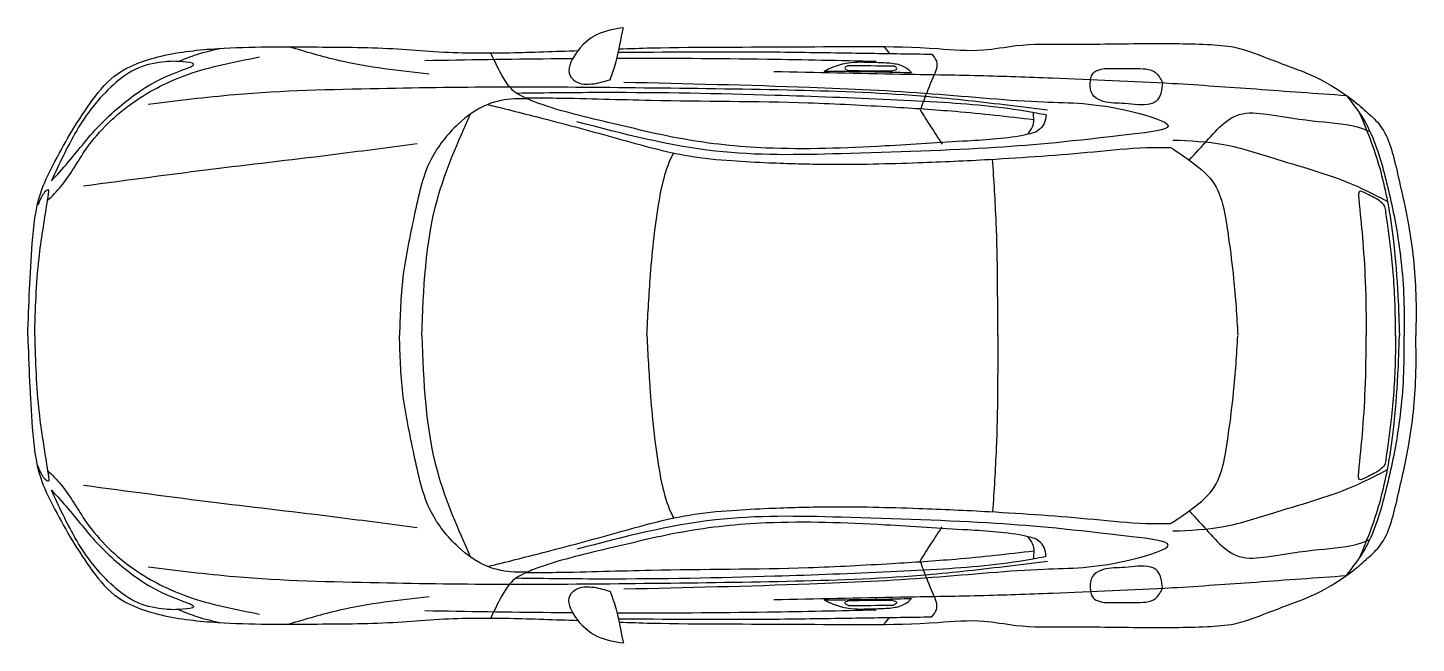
# Model space of a CAD drawing. Header units: inches. Extents: x 33.1 to 65.6, y 3 to 17.4.
import ezdxf

# ---------------------------------------------------------------- set-up
doc = ezdxf.new("R2010")
doc.units = ezdxf.units.IN
doc.header["$MEASUREMENT"] = 0
doc.layers.add('freecads.com', color=7, linetype='Continuous')

msp = doc.modelspace()

# ---------------------------------------------------------------- linework, layer by layer
at = {"layer": 'freecads.com'}
for points in [[(47.05415460410165, 17.42401545192624), (46.44020089953415, 17.26833481839571), (45.92857275704819, 16.80594001650162), (45.80299131999331, 16.30404420053506), (45.92159601669474, 16.17624666554731), (46.36578218817368, 16.11350965162957), (46.74252649933831, 16.20645335563533)], [(36.62848789037507, 16.63451809400534), (37.05652430935933, 16.79954277646591), (37.63403277038692, 16.94261357617931)], [(42.50455655669668, 16.33579418480052), (40.39925320477812, 16.65186432621052), (39.22118573220484, 16.97668586000131)], [(33.55805908544006, 13.37165236720275), (33.87723386974298, 13.70915458606066), (34.47061201270452, 14.59140207523041), (35.59078220368227, 15.69074106077366), (36.84464683277355, 16.32948825795451), (38.52725555702423, 16.73956469521082)], [(33.65081380582846, 13.83328018307822), (33.92277882952894, 14.41556350651988), (34.62585068436084, 15.58097091833143), (35.10267249928631, 16.0891454866088), (35.69673870815569, 16.48568267586478), (36.31484095424389, 16.6268422758198), (36.73868246911746, 16.6268422758198), (36.98239140658541, 16.57390742056211), (36.69276635666276, 16.42216084955555), (35.77091090684294, 15.97045015501737), (34.82741968060617, 15.18910146185325), (34.03921948367929, 14.27027856738243), (33.65081380582846, 13.83328018307822)], [(44.73258580573707, 15.79015361224716), (44.50230190196129, 15.9246658736104), (44.25076112292726, 16.23616790813949), (43.94576815290706, 16.83386340680035)], [(51.76001799808165, 16.40600655890036), (51.99970270194629, 16.51870281647178), (52.38037848622025, 16.60885982252891), (53.02188759214314, 16.61167723951732), (53.38524660829984, 16.58831460802588), (53.65091288451774, 16.50180029777605), (53.80882279273891, 16.37360831006312)], [(54.27939168696523, 16.80538614546281), (54.39006204064776, 16.63773926443359), (54.30795173538934, 16.25250807430329), (54.08304107731763, 15.69606305002385), (54.01164084556461, 15.49988054403526)], [(50.57863285470108, 16.40279975276476), (53.54946589050411, 16.33964465609123), (55.39402569256444, 16.3051963755095), (57.10919368228929, 16.2477349347104), (59.91913054184334, 16.12142469916686), (61.88086433728171, 15.9889914163356), (63.9972681186068, 15.8375045387875)], [(51.76001799808165, 16.40600655890036), (52.42570095365184, 16.40178235335773), (53.80882279273891, 16.37360831006312)], [(52.32569827816542, 16.54265058659609), (52.24225888549466, 16.4762387653473), (52.32428406805633, 16.42113112877543)], [(52.32428406805633, 16.42113112877543), (53.35525574585958, 16.41406604499972)], [(52.32569827816542, 16.54265058659609), (53.38495449022861, 16.52993341048194)], [(53.35525574585958, 16.41406604499972), (53.4599085115521, 16.4691736815716), (53.38495449022861, 16.52993341048194)], [(58.00395193155336, 16.21312979658808), (58.03580382692957, 16.32062906410508), (58.17744976543261, 16.4328728065904), (58.48027901708375, 16.47191413217461), (59.0302948391863, 16.4664568609992), (59.52577977770468, 16.37540191377906), (59.68884712425931, 16.1345170248047)], [(35.91927113327549, 15.6336339438442), (37.94413397952042, 15.85942968858073), (41.33397125861222, 16.00393892976706), (44.34414680937948, 16.04006625061277), (47.53834733613377, 16.01963830013661), (50.89030855733125, 15.96889074178334), (54.02546049878077, 15.82753387326925), (55.98661105431111, 15.62355704388187), (56.9939342300859, 15.49916299283803)], [(47.06383866684459, 16.14991365481578), (51.41767310806225, 16.03132263293088), (54.29250556343939, 15.87865719130563), (56.90335227937672, 15.68620038160686), (58.96327150802216, 15.46002934134853), (59.82345761184979, 15.12077282315752), (58.98024889227949, 14.92852746003618), (55.7771875244934, 14.6175422902301), (52.15357963183976, 14.47028053024655), (49.2149163338517, 14.53257148514013), (45.96298147638134, 15.22011414696733)], [(59.68884712425931, 16.13451702480471), (59.65007917175055, 15.88873468201872), (59.53041271054016, 15.69352818068711), (59.33259686144248, 15.62764600969576), (58.734264776776, 15.65204680126397), (58.2409462053557, 15.71548891841639), (58.0480146722461, 15.8618937944151), (57.99184465095877, 16.12054241289913), (58.00395193155336, 16.21312979658808)], [(44.79136839645105, 15.75275444720059), (44.49406691753222, 15.75561249940234), (43.87445703668462, 15.62566551775563), (43.18225575979287, 15.16644574804526), (42.5469660346769, 14.34204752755193), (42.15203347166073, 13.01771630270571), (41.8846856624304, 11.56145608519924), (41.80717607842777, 10.21128653301255)], [(43.87445703668462, 15.62566551775563), (45.16598884651964, 15.29975574720848), (46.91584959308079, 14.82949201853326), (48.59180623870702, 14.41944119454227), (49.59682080724673, 14.30933656057752), (50.46480211335225, 14.26207797624316), (51.85035897075332, 14.22573773194311), (53.97060085783718, 14.26331513493482), (55.62944595963722, 14.33869442620899), (58.0823139164855, 14.5196658595319), (59.2999251321713, 14.61595802326744), (59.87582234972132, 14.62065520919052)], [(44.54369874342689, 15.89457206538071), (46.61060192702269, 15.9122068977771), (50.60431456049318, 15.84679365630382), (53.31371343459779, 15.74491429842102), (54.55304289277214, 15.67943050442779), (56.73804200978711, 15.42837067027276), (56.96382525852022, 15.38470807023879)], [(56.96382525852022, 15.38470807023879), (56.91284185502184, 15.18094935447321), (56.79266698217785, 15.02813031764902), (56.50497540188385, 14.9189738808588), (55.1175009039122, 14.76979340458657), (53.18741836161826, 14.65335984669245), (50.39599552257187, 14.60586217708415), (48.44406301346015, 14.81689797175715), (46.80048188340348, 15.18111062943209), (45.06868153860961, 15.65166762366572), (44.74185118179719, 15.78563673968199), (44.73258580573708, 15.79015361224716)], [(56.67230749216267, 15.26690043866499), (54.8378811469874, 15.45791124667659), (53.34910731908209, 15.56151821297556), (51.38767837137701, 15.65844210026145), (47.70103972304648, 15.71750768256681), (45.48639599039942, 15.76931116571629), (44.76780115225176, 15.77324710440582)], [(63.9972681186068, 15.8375045387875), (64.40708237803327, 15.26561891886943), (64.55063688030442, 14.99007921693663), (64.940199850476, 13.79144545030456), (65.21992078054106, 12.40789171443187), (65.35416226204526, 10.63191874410106), (65.35416226204526, 10.21128653301255)], [(42.32698950431438, 10.21128653301255), (42.69422044090047, 13.40158011579712), (43.47321073153518, 15.40392953664385)], [(54.01164084556462, 15.49988054403526), (54.26202023664746, 15.09857337992264), (54.52620112734141, 14.69550742419274)], [(56.51797727576672, 14.9217208377812), (56.64416407283747, 15.10206543428483), (56.65933151111182, 15.44280679437483)], [(60.31362119645102, 14.32424279217158), (60.7691093384708, 14.82400048381347), (61.19221729273127, 15.23542277790222), (61.48688184982649, 15.39017795816267), (62.13665472028399, 15.39772699340448), (63.34553471610559, 15.22787374266042), (64.37308266827688, 15.06179500953726), (64.55063688030441, 14.99007921693663)], [(64.3080914558159, 15.42178512795186), (64.58901891459263, 14.72220172121364), (64.9593579918842, 13.35334535801985), (65.10083246737386, 12.42017658757539), (65.20406404931632, 11.1360600459224), (65.24224794364719, 10.21128653301255)], [(34.40062399859175, 13.71888606561131), (37.51927431306706, 14.12531841457636), (40.35769816385425, 14.46852794151231), (42.21984880919075, 14.71238732557346)], [(59.93275072678958, 14.79301497323459), (61.12651972819808, 14.68732852204585), (62.37058617035868, 14.34328291399129), (64.26425202749456, 13.70060089474977), (64.95935799188419, 13.35334535801985)], [(47.6034895553228, 10.21128653301255), (47.68166960509174, 11.535015431239), (47.87711961882138, 13.27303177878336), (48.22941776683904, 14.48807687904804), (48.23259432506575, 14.49414745190901)], [(55.8263388528888, 10.21128653301255), (55.79014333177253, 12.85914411296574), (55.70689617836948, 14.34300243474855)], [(59.87582234972132, 14.62065520919052), (60.40061927226739, 14.26050788729887), (60.89894668897858, 13.76730420930467), (61.14136494940581, 13.09214667946513), (61.23780409436299, 12.49194238300864), (61.35537381419218, 11.54187961755807), (61.45168643737767, 10.21860912790714)], [(33.257054806962, 10.21128653301255), (33.35918898134173, 12.01948642044047), (33.54940976058771, 13.31547186230536), (33.59166460084703, 13.59341102506023)], [(33.59166460084703, 13.59341102506023), (33.57758194174333, 13.62517214919726), (33.51685946122335, 13.59483688642486), (33.43543600425289, 13.48866344562322), (33.32917166334292, 13.26528560157193)], [(65.14995269111674, 10.21128653301255), (65.14229175910046, 10.76060025321588), (65.0549460205664, 12.10827246275765), (64.92411774888637, 13.10782824291876), (64.89560706941253, 13.2312687378347), (64.7720608285901, 13.36895231809114), (64.47982653002222, 13.52800061075133), (64.30163494934973, 13.58497316309579), (64.28737960961283, 13.42592487043561), (64.37289648313259, 12.51797128368558), (64.43937000358821, 11.47718704982178), (64.45985490786174, 10.21128653301255)], [(33.257054806962, 10.21128653301255), (33.35918898134173, 8.403086645584619), (33.54940976058771, 7.107101203719733), (33.59166460084703, 6.829162040964864)], [(44.79136839645105, 4.669818618824504), (44.49406691753222, 4.666960566622752), (43.87445703668462, 4.796907548269463), (43.18225575979287, 5.256127317979828), (42.5469660346769, 6.080525538473164), (42.15203347166073, 7.404856763319383), (41.8846856624304, 8.861116980825852), (41.80717607842777, 10.21128653301255)], [(42.32698950431438, 10.21128653301255), (42.69422044090047, 7.020992950227974), (43.47321073153518, 5.018643529381244)], [(47.6034895553228, 10.21128653301255), (47.68166960509174, 8.887557634786095), (47.87711961882138, 7.149541287241735), (48.22941776683904, 5.934496186977055), (48.23259432506575, 5.928425614116083)], [(55.8263388528888, 10.21128653301255), (55.79014333177253, 7.563428953059347), (55.70689617836948, 6.079570631276537)], [(59.87582234972132, 5.801917856834569), (60.40061927226739, 6.16206517872622), (60.89894668897858, 6.655268856720422), (61.14136494940581, 7.33042638655996), (61.23780409436299, 7.930630683016449), (61.35537381419218, 8.880693448467024), (61.45168643737767, 10.20396393811795)], [(63.9972681186068, 4.585068527237588), (64.40708237803327, 5.156954147155663), (64.55063688030442, 5.432493849088461), (64.940199850476, 6.631127615720526), (65.21992078054106, 8.014681351593222), (65.35416226204526, 9.790654321924027), (65.35416226204526, 10.21128653301255)], [(65.14995269111674, 10.21128653301255), (65.14229175910046, 9.661972812809214), (65.0549460205664, 8.314300603267444), (64.92411774888637, 7.314744823106334), (64.89560706941253, 7.191304328190395), (64.7720608285901, 7.053620747933952), (64.47982653002222, 6.894572455273764), (64.30163494934973, 6.837599902929302), (64.28737960961283, 6.996648195589483), (64.37289648313259, 7.904601782339508), (64.43937000358821, 8.945386016203312), (64.45985490786174, 10.21128653301255)], [(64.3080914558159, 5.000787938073236), (64.58901891459263, 5.700371344811447), (64.9593579918842, 7.069227708005242), (65.10083246737386, 8.0023964784497), (65.20406404931632, 9.286513020102692), (65.24224794364719, 10.21128653301255)], [(33.59166460084703, 6.829162040964862), (33.57758194174333, 6.797400916827829), (33.51685946122335, 6.827736179600233), (33.43543600425289, 6.933909620401867), (33.32917166334292, 7.157287464453159)], [(33.55805908544006, 7.050920698822337), (33.87723386974298, 6.713418479964428), (34.47061201270452, 5.831170990794678), (35.59078220368227, 4.73183200525143), (36.84464683277355, 4.093084808070582), (38.52725555702423, 3.683008370814274)], [(59.93275072678958, 5.6295580927905), (61.12651972819808, 5.735244543979245), (62.37058617035868, 6.079290152033803), (64.26425202749456, 6.721972171275322), (64.95935799188419, 7.06922770800524)], [(33.65081380582846, 6.589292882946868), (33.92277882952894, 6.00700955950521), (34.62585068436084, 4.84160214769366), (35.10267249928631, 4.333427579416291), (35.69673870815569, 3.936890390160311), (36.31484095424389, 3.795730790205294), (36.73868246911746, 3.795730790205294), (36.98239140658541, 3.848665645462983), (36.69276635666276, 4.000412216469545), (35.77091090684294, 4.452122911007717), (34.82741968060617, 5.233471604171843), (34.03921948367929, 6.152294498642657), (33.65081380582846, 6.589292882946868)], [(34.40062399859175, 6.703687000413783), (37.51927431306706, 6.297254651448728), (40.35769816385425, 5.954045124512778), (42.21984880919075, 5.710185740451632)], [(43.87445703668462, 4.796907548269463), (45.16598884651964, 5.122817318816612), (46.91584959308079, 5.593081047491832), (48.59180623870702, 6.003131871482825), (49.59682080724673, 6.113236505447571), (50.46480211335225, 6.160495089781929), (51.85035897075332, 6.196835334081985), (53.97060085783718, 6.15925793109027), (55.62944595963722, 6.083878639816103), (58.0823139164855, 5.902907206493193), (59.2999251321713, 5.806615042757652), (59.87582234972132, 5.801917856834567)], [(56.96382525852022, 5.037864995786304), (56.91284185502184, 5.241623711551885), (56.79266698217785, 5.394442748376076), (56.50497540188385, 5.503599185166291), (55.1175009039122, 5.652779661438526), (53.18741836161826, 5.769213219332638), (50.39599552257187, 5.816710888940943), (48.44406301346015, 5.605675094267941), (46.80048188340348, 5.241462436593), (45.06868153860961, 4.770905442359375), (44.74185118179719, 4.636936326343099), (44.73258580573708, 4.632419453777931)], [(47.06383866684459, 4.272659411209315), (51.41767310806225, 4.391250433094211), (54.29250556343939, 4.543915874719456), (56.90335227937672, 4.736372684418232), (58.96327150802216, 4.962543724676561), (59.82345761184979, 5.301800242867575), (58.98024889227949, 5.494045605988912), (55.7771875244934, 5.805030775794993), (52.15357963183976, 5.952292535778536), (49.2149163338517, 5.89000158088496), (45.96298147638134, 5.202458919057758)], [(60.31362119645102, 6.098330273853508), (60.7691093384708, 5.59857258221162), (61.19221729273127, 5.187150288122869), (61.48688184982649, 5.032395107862417), (62.13665472028399, 5.024846072620608), (63.34553471610559, 5.19469932336467), (64.37308266827688, 5.360778056487828), (64.55063688030441, 5.432493849088463)], [(54.01164084556462, 4.922692521989827), (54.26202023664746, 5.32399968610245), (54.52620112734141, 5.72706564183235)], [(56.51797727576672, 5.500852228243888), (56.64416407283747, 5.320507631740259), (56.65933151111182, 4.979766271650265)], [(35.91927113327549, 4.788939122180896), (37.94413397952042, 4.563143377444366), (41.33397125861222, 4.418634136258031), (44.34414680937948, 4.382506815412324), (47.53834733613377, 4.402934765888478), (50.89030855733125, 4.45368232424175), (54.02546049878077, 4.595039192755845), (55.98661105431111, 4.799016022143217), (56.9939342300859, 4.92341007318706)], [(44.54369874342689, 4.528001000644382), (46.61060192702269, 4.510366168247995), (50.60431456049318, 4.575779409721275), (53.31371343459779, 4.677658767604068), (54.55304289277214, 4.743142561597299), (56.73804200978711, 4.994202395752328), (56.96382525852022, 5.037864995786304)], [(56.67230749216267, 5.155672627360104), (54.8378811469874, 4.964661819348496), (53.34910731908209, 4.861054853049527), (51.38767837137701, 4.764130965763638), (47.70103972304648, 4.70506538345828), (45.48639599039942, 4.653261900308802), (44.76780115225176, 4.649325961619274)], [(54.27939168696523, 3.617186920562279), (54.39006204064776, 3.7848338015915), (54.30795173538934, 4.170064991721798), (54.08304107731763, 4.726510016001239), (54.01164084556461, 4.922692521989827)], [(44.73258580573707, 4.632419453777931), (44.50230190196129, 4.49790719241469), (44.25076112292726, 4.186405157885599), (43.94576815290706, 3.58870965922474)], [(50.57863285470108, 4.019773313260334), (53.54946589050411, 4.08292840993386), (55.39402569256444, 4.117376690515588), (57.10919368228929, 4.17483813131469), (59.91913054184334, 4.301148366858232), (61.88086433728171, 4.43358164968949), (63.9972681186068, 4.585068527237587)], [(59.68884712425931, 4.288056041220383), (59.65007917175055, 4.533838384006369), (59.53041271054016, 4.729044885337981), (59.33259686144248, 4.794927056329332), (58.734264776776, 4.77052626476112), (58.2409462053557, 4.7070841476087), (58.0480146722461, 4.560679271609995), (57.99184465095877, 4.302030653125964), (58.00395193155336, 4.209443269437006)], [(47.05415460410165, 2.998557614098853), (46.44020089953415, 3.154238247629383), (45.92857275704819, 3.616633049523475), (45.80299131999331, 4.118528865490031), (45.92159601669474, 4.246326400477781), (46.36578218817368, 4.309063414395521), (46.74252649933831, 4.216119710389766)], [(58.00395193155336, 4.209443269437006), (58.03580382692957, 4.101944001920014), (58.17744976543261, 3.989700259434695), (58.48027901708375, 3.95065893385048), (59.0302948391863, 3.956116205025889), (59.52577977770468, 4.047171152246033), (59.68884712425931, 4.288056041220386)], [(42.50455655669668, 4.086778881224571), (40.39925320477812, 3.77070873981457), (39.22118573220484, 3.44588720602378)], [(51.76001799808165, 4.016566507124733), (51.99970270194629, 3.903870249553311), (52.38037848622025, 3.813713243496178), (53.02188759214314, 3.810895826507771), (53.38524660829984, 3.834258457999216), (53.65091288451774, 3.920772768249041), (53.80882279273891, 4.048964755961972)], [(51.76001799808165, 4.016566507124733), (52.42570095365184, 4.02079071266736), (53.80882279273891, 4.048964755961975)], [(52.32569827816542, 3.879922479429002), (52.24225888549466, 3.946334300677787), (52.32428406805633, 4.001441937249663)], [(52.32428406805633, 4.001441937249663), (53.35525574585958, 4.00850702102537)], [(53.35525574585958, 4.00850702102537), (53.4599085115521, 3.953399384453487), (53.38495449022861, 3.892639655543153)], [(36.62848789037507, 3.788054972019754), (37.05652430935933, 3.623030289559185), (37.63403277038692, 3.479959489845783)], [(52.32569827816542, 3.879922479429002), (53.38495449022861, 3.892639655543153)]]:
    msp.add_spline(points, degree=3, dxfattribs=at)
for points, knots in [([(46.74252649933831, 16.20645335563533), (46.79372841832393, 16.34714471110502), (46.93748965188375, 16.74216824175053), (46.98865941583215, 17.16197096022091), (47.05415460410166, 17.42401545192624)], [0, 0, 0, 0, 0.4482568122636956, 1.25858470852858, 1.25858470852858, 1.25858470852858, 1.25858470852858]), ([(33.09523102577299, 10.21128653301255), (33.121260140232, 10.92775533767072), (33.16179073831464, 12.04338718930715), (33.29452223900377, 13.41248469550559), (33.82594117936194, 14.49670025011866), (34.36419485839395, 15.42692122406935), (35.14983832176834, 16.43197256011609), (36.2683350140557, 16.82063311083129), (37.87504950181595, 16.99121377176511), (39.7338699503066, 16.97089606878981), (41.4256904948359, 16.96820268877465), (42.92154646843695, 16.83020064810162), (44.33218575664694, 16.82734488297818), (45.45377482453597, 16.86981933158933), (45.98917139339351, 16.8911726541955)], [0, 0, 0, 0, 2.158911346735453, 3.361695928166007, 4.06477126968699, 5.751706755509566, 6.611517485415391, 7.807336057922892, 9.149772481279843, 11.48069540025093, 13.36538853285792, 14.22491097654274, 15.98426400855386, 17.59177181427712, 17.59177181427712, 17.59177181427712, 17.59177181427712]), ([(46.95242334639445, 16.92878140168274), (47.20370567873759, 16.93786693339007), (48.5935676027222, 16.98275419669056), (51.08603264150315, 16.958374590059), (53.67653738493095, 17.01819884076313), (55.39402330965299, 16.85111521648876), (56.38717763390166, 17.05569801877864), (57.64075384495828, 17.02917139292588), (59.13547135994051, 17.05947482926771), (60.44671597201183, 17.05651927139997), (61.49180116534024, 16.98728336709216), (62.3286049987767, 16.62617070063099), (63.29550902718969, 16.3034919483124), (64.02041551078494, 15.84199058845991), (64.49324651625481, 15.44215968817453), (64.97559649996064, 14.97715972414247), (65.19127307436428, 14.0123897342168), (65.50212662404576, 12.71462379384437), (65.64247835672853, 11.40345383554489), (65.62930387766082, 10.53355508325853), (65.62442317141972, 10.21128653301255)], [18.55584514410227, 18.55584514410227, 18.55584514410227, 18.55584514410227, 19.31029359095074, 22.72829491213878, 26.02720092929351, 27.09509330094501, 27.86475191581481, 29.04645438339489, 30.84289083388768, 32.35143572019298, 32.98836796907432, 33.96135336646864, 35.05433966508048, 36.046156035438, 36.50798775260321, 36.91872420555238, 38.02655869624418, 39.33446733261771, 40.97821715556734, 41.94552843685785, 41.94552843685785, 41.94552843685785, 41.94552843685785]), ([(42.40424449507569, 16.65884493262681), (43.38911768770375, 16.67518189585122), (44.54329115284689, 16.69432719252067), (45.69760062650779, 16.70449992631672), (45.86692306988293, 16.70579552993016)], [0, 0, 0, 0, 2.955023928556965, 3.462994254217131, 3.462994254217131, 3.462994254217131, 3.462994254217131]), ([(46.90501921967678, 16.71124546736692), (48.07955929251407, 16.7145568350432), (50.1052738046072, 16.70335675180474), (52.13039874338776, 16.65948930448465), (52.98128805072315, 16.64105768026732)], [4.501074732324391, 4.501074732324391, 4.501074732324391, 4.501074732324391, 8.024588237321273, 10.57784065563173, 10.57784065563173, 10.57784065563173, 10.57784065563173]), ([(46.93617849948271, 16.84898045825766), (48.03735895225952, 16.85795110956767), (49.77440950293078, 16.87178178761931), (51.97902260062163, 16.84048124002245), (53.3255466668469, 16.81933654134783), (54.03630732047858, 16.80894135943828), (54.27939168696523, 16.80538614546281)], [0.04390322580688293, 0.04390322580688293, 0.04390322580688293, 0.04390322580688293, 3.347409893842834, 5.255003454881186, 6.658180882628097, 7.387511202483338, 7.387511202483338, 7.387511202483338, 7.387511202483338]), ([(33.09523102577299, 10.21128653301255), (33.121260140232, 9.494817728354366), (33.16179073831464, 8.37918587671794), (33.29452223900377, 7.010088370519497), (33.82594117936194, 5.925872815906436), (34.36419485839395, 4.995651841955743), (35.14983832176834, 3.990600505909004), (36.2683350140557, 3.601939955193799), (37.87504950181595, 3.43135929425998), (39.7338699503066, 3.451676997235278), (41.4256904948359, 3.454370377250441), (42.92154646843695, 3.592372417923471), (44.33218575664694, 3.59522818304691), (45.45377482453597, 3.552753734435758), (45.98917139339351, 3.531400411829587)], [0, 0, 0, 0, 2.158911346735453, 3.361695928166007, 4.06477126968699, 5.751706755509566, 6.611517485415391, 7.807336057922892, 9.149772481279843, 11.48069540025093, 13.36538853285792, 14.22491097654274, 15.98426400855386, 17.59177181427712, 17.59177181427712, 17.59177181427712, 17.59177181427712]), ([(46.95242334639445, 3.493791664342353), (47.20370567873759, 3.484706132635022), (48.5935676027222, 3.43981886933453), (51.08603264150315, 3.464198475966089), (53.67653738493095, 3.404374225261957), (55.39402330965299, 3.571457849536326), (56.38717763390166, 3.366875047246449), (57.64075384495828, 3.393401673099209), (59.13547135994051, 3.363098236757381), (60.44671597201183, 3.36605379462512), (61.49180116534024, 3.435289698932934), (62.3286049987767, 3.796402365394098), (63.29550902718969, 4.119081117712689), (64.02041551078494, 4.580582477565178), (64.49324651625481, 4.98041337785056), (64.97559649996064, 5.44541334188262), (65.19127307436428, 6.410183331808295), (65.50212662404576, 7.707949272180722), (65.64247835672853, 9.019119230480198), (65.62930387766082, 9.889017982766562), (65.62442317141972, 10.21128653301255)], [18.55584514410227, 18.55584514410227, 18.55584514410227, 18.55584514410227, 19.31029359095074, 22.72829491213878, 26.02720092929351, 27.09509330094501, 27.86475191581481, 29.04645438339489, 30.84289083388768, 32.35143572019298, 32.98836796907432, 33.96135336646864, 35.05433966508048, 36.046156035438, 36.50798775260321, 36.91872420555238, 38.02655869624418, 39.33446733261771, 40.97821715556734, 41.94552843685785, 41.94552843685785, 41.94552843685785, 41.94552843685785]), ([(46.74252649933831, 4.216119710389762), (46.79372841832393, 4.075428354920074), (46.93748965188375, 3.680404824274564), (46.98865941583215, 3.260602105804178), (47.05415460410166, 2.998557614098853)], [0, 0, 0, 0, 0.4482568122636956, 1.25858470852858, 1.25858470852858, 1.25858470852858, 1.25858470852858]), ([(42.40424449507569, 3.763728133398285), (43.38911768770375, 3.747391170173866), (44.54329115284689, 3.728245873504424), (45.69760062650779, 3.718073139708373), (45.86692306988293, 3.716777536094927)], [0, 0, 0, 0, 2.955023928556965, 3.462994254217131, 3.462994254217131, 3.462994254217131, 3.462994254217131]), ([(46.90501921967678, 3.711327598658173), (48.07955929251407, 3.708016230981894), (50.1052738046072, 3.71921631422035), (52.13039874338776, 3.76308376154044), (52.98128805072315, 3.781515385757775)], [4.501074732324391, 4.501074732324391, 4.501074732324391, 4.501074732324391, 8.024588237321273, 10.57784065563173, 10.57784065563173, 10.57784065563173, 10.57784065563173]), ([(46.93617849948271, 3.573592607767427), (48.03735895225952, 3.564621956457419), (49.77440950293078, 3.550791278405782), (51.97902260062163, 3.582091826002642), (53.3255466668469, 3.603236524677264), (54.03630732047858, 3.613631706586816), (54.27939168696523, 3.617186920562279)], [0.04390322580688293, 0.04390322580688293, 0.04390322580688293, 0.04390322580688293, 3.347409893842834, 5.255003454881186, 6.658180882628097, 7.387511202483338, 7.387511202483338, 7.387511202483338, 7.387511202483338])]:
    msp.add_open_spline(points, degree=3, knots=knots, dxfattribs=at)
for points in [[(53.15297699824378, 16.98374817889959), (53.20175983594244, 16.92914221203822), (53.25054267364111, 16.87453624517685), (53.29932551133977, 16.81993027831548)], [(53.15297699824378, 3.438824887125499), (53.20175983594244, 3.493430853986872), (53.25054267364111, 3.548036820848242), (53.29932551133977, 3.602642787709613)]]:
    msp.add_open_spline(points, degree=3, dxfattribs=at)

doc.saveas('drawing.dxf')
